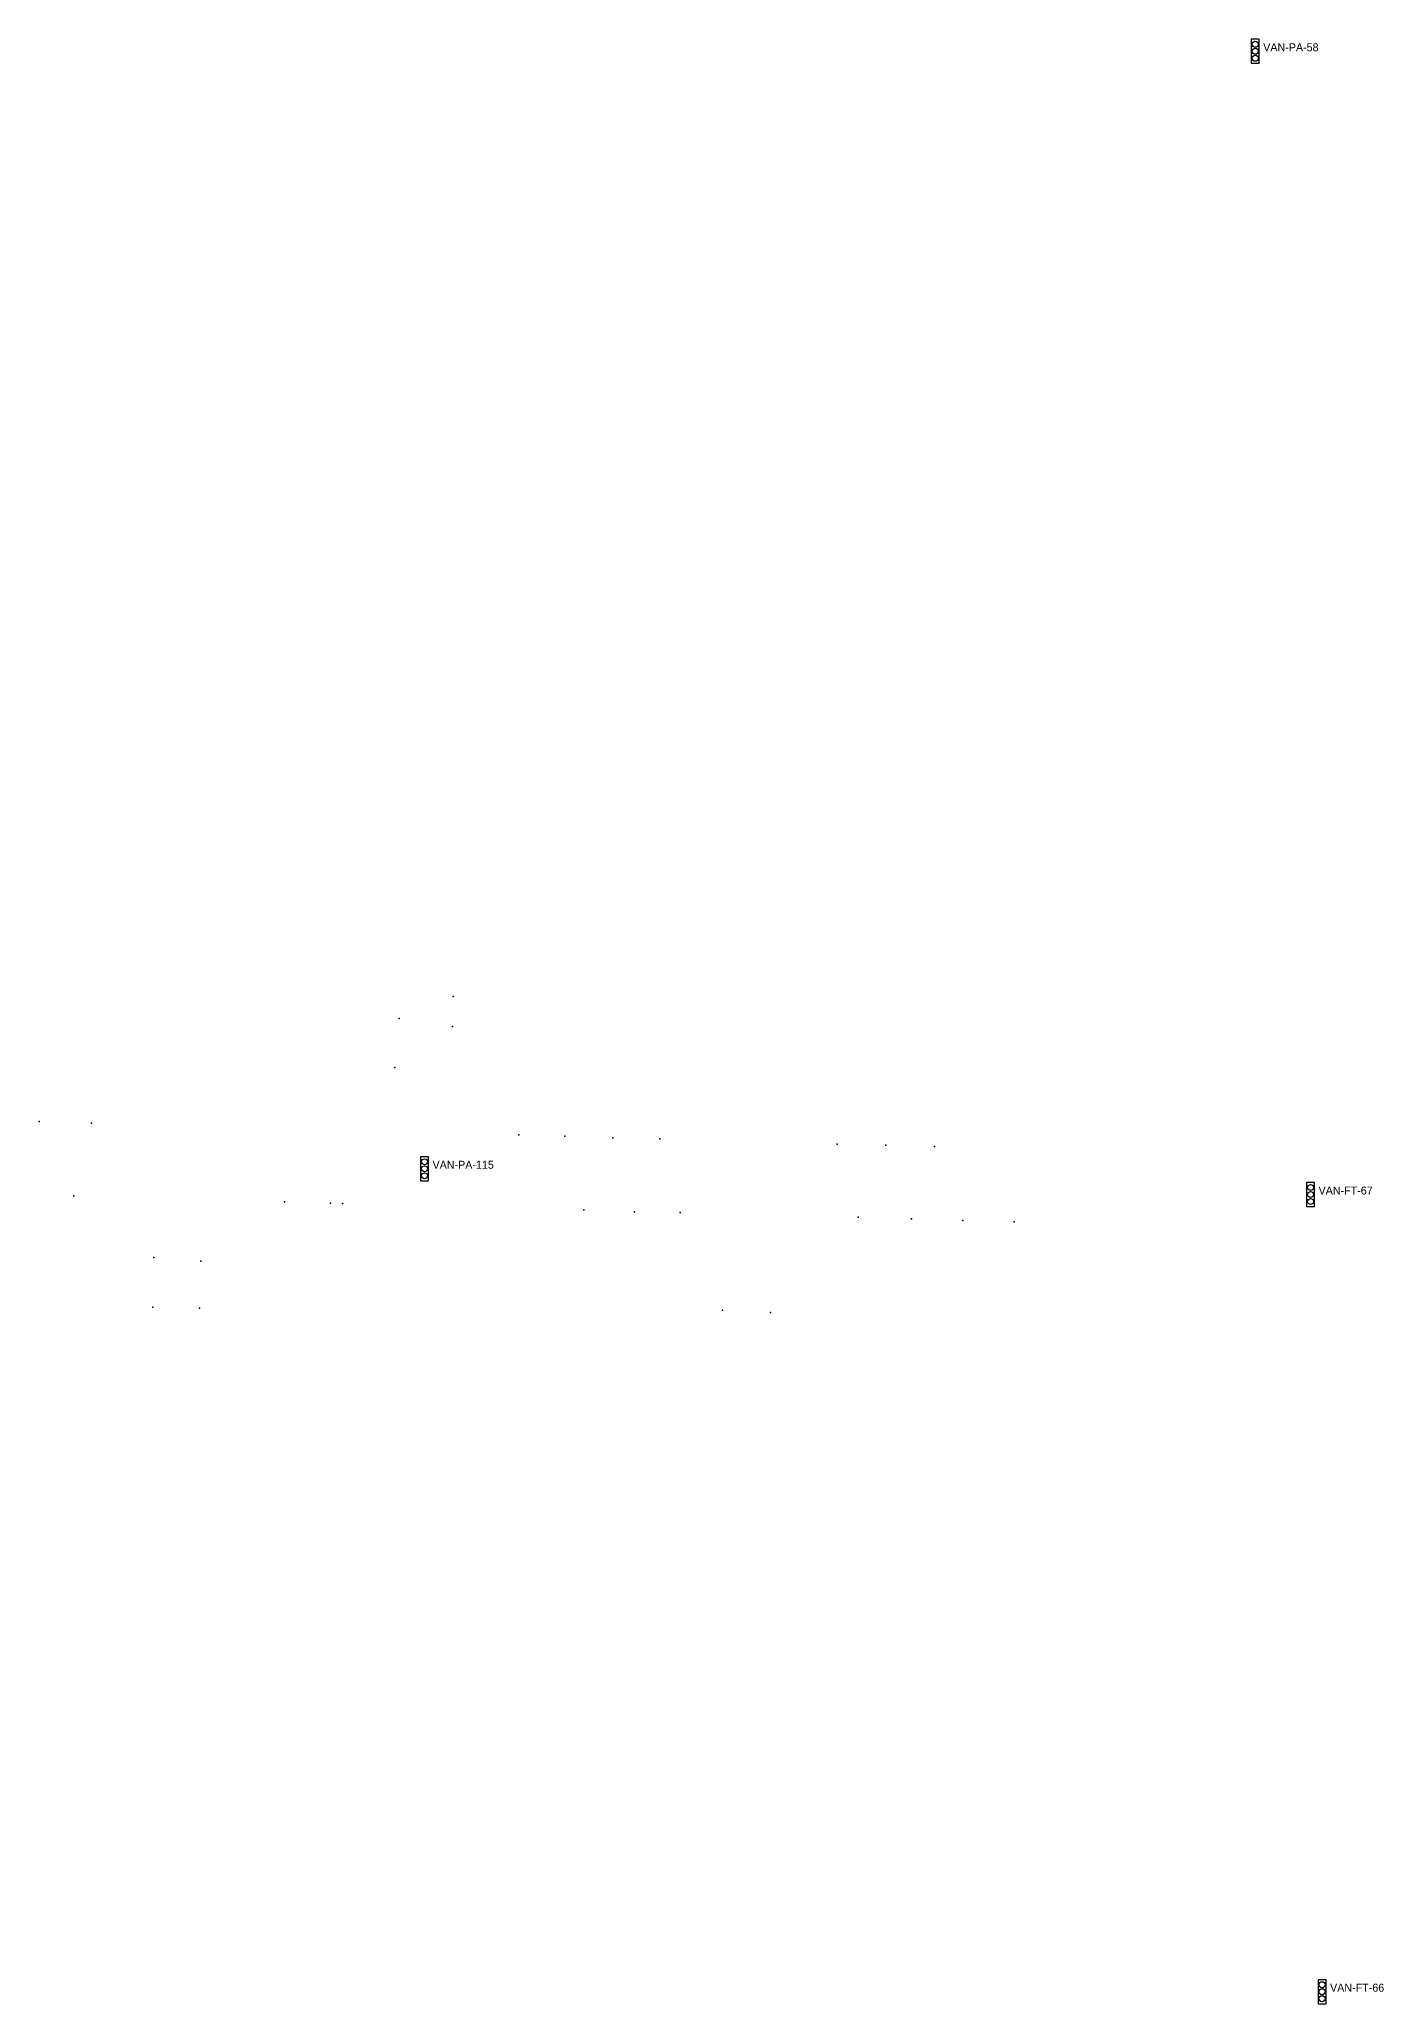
# Model space of a CAD drawing. Header units: inches. Extents: x 486474 to 494239, y 5455982 to 5460069.
# Drawn here: x 487446.8 to 487782.7, y 5456623.3 to 5457114.2 of the extents above; entities that cross this region are included whole.
import ezdxf

# ---------------------------------------------------------------- set-up
doc = ezdxf.new("R2010")
doc.units = ezdxf.units.IN
doc.header["$MEASUREMENT"] = 0
doc.layers.add('Parking Meters', color=10, linetype='Continuous')
doc.layers.add('Traffic Signals', color=10, linetype='Continuous')

msp = doc.modelspace()

# ---------------------------------------------------------------- linework, layer by layer
at = {"layer": 'Parking Meters', "color": 7}
for p in [(487550.21, 5456874.98), (487536.71, 5456869.51), (487536.71, 5456869.51), (487550.01, 5456867.51), (487550.01, 5456867.51), (487535.67, 5456857.27), (487535.67, 5456857.27), (487446.78, 5456843.8), (487446.78, 5456843.8), (487459.83, 5456843.39), (487459.83, 5456843.39), (487566.62, 5456840.47), (487566.62, 5456840.47), (487578.15, 5456840.07), (487578.15, 5456840.07), (487590.14, 5456839.71), (487590.14, 5456839.71), (487601.85, 5456839.46), (487601.85, 5456839.46), (487646.15, 5456838.09), (487646.15, 5456838.09), (487658.35, 5456837.87), (487658.35, 5456837.87), (487670.47, 5456837.53), (487670.47, 5456837.53), (487455.38, 5456825.2), (487455.38, 5456825.2), (487508.1, 5456823.72), (487508.1, 5456823.72), (487519.59, 5456823.32), (487522.56, 5456823.3), (487582.82, 5456821.7), (487582.82, 5456821.7), (487595.52, 5456821.21), (487595.52, 5456821.21), (487606.95, 5456821.05), (487651.4, 5456819.85), (487651.4, 5456819.85), (487664.72, 5456819.41), (487664.72, 5456819.41), (487677.56, 5456819.04), (487677.56, 5456819.04), (487690.36, 5456818.67), (487475.44, 5456809.75), (487475.44, 5456809.75), (487487.12, 5456808.83), (487487.12, 5456808.83), (487475.18, 5456797.38), (487475.18, 5456797.38), (487486.82, 5456797.08), (487486.82, 5456797.08), (487617.52, 5456796.58), (487617.52, 5456796.58), (487629.53, 5456796), (487629.53, 5456796)]:
    msp.add_point(p, dxfattribs=at)
at = {"layer": 'Traffic Signals', "color": 1}
for points in [[(487749.64, 5457108.23), (487751.64, 5457108.23), (487751.64, 5457114.23), (487749.64, 5457114.23)], [(487542.05, 5456828.95), (487544.05, 5456828.95), (487544.05, 5456834.95), (487542.05, 5456834.95)], [(487763.47, 5456822.52), (487765.47, 5456822.52), (487765.47, 5456828.52), (487763.47, 5456828.52)], [(487766.34, 5456623.29), (487768.34, 5456623.29), (487768.34, 5456629.29), (487766.34, 5456629.29)]]:
    msp.add_lwpolyline(points, close=True, dxfattribs=at)
for centre in [(487750.64, 5457112.98), (487750.64, 5457111.23), (487750.64, 5457109.48), (487543.05, 5456833.7), (487543.05, 5456831.95), (487543.05, 5456830.2), (487764.47, 5456827.27), (487764.47, 5456825.52), (487764.47, 5456823.77), (487767.34, 5456628.04), (487767.34, 5456626.29), (487767.34, 5456624.54)]:
    msp.add_circle(centre, 0.75, dxfattribs=at)

# ---------------------------------------------------------------- texts
for s, p in [('VAN-PA-58', (487752.64, 5457111.23)), ('VAN-PA-115', (487545.05, 5456831.95)), ('VAN-FT-67', (487766.47, 5456825.52)), ('VAN-FT-66', (487769.34, 5456626.29))]:
    msp.add_text(s, height=2, dxfattribs=at).set_placement(p)

doc.saveas('drawing.dxf')
